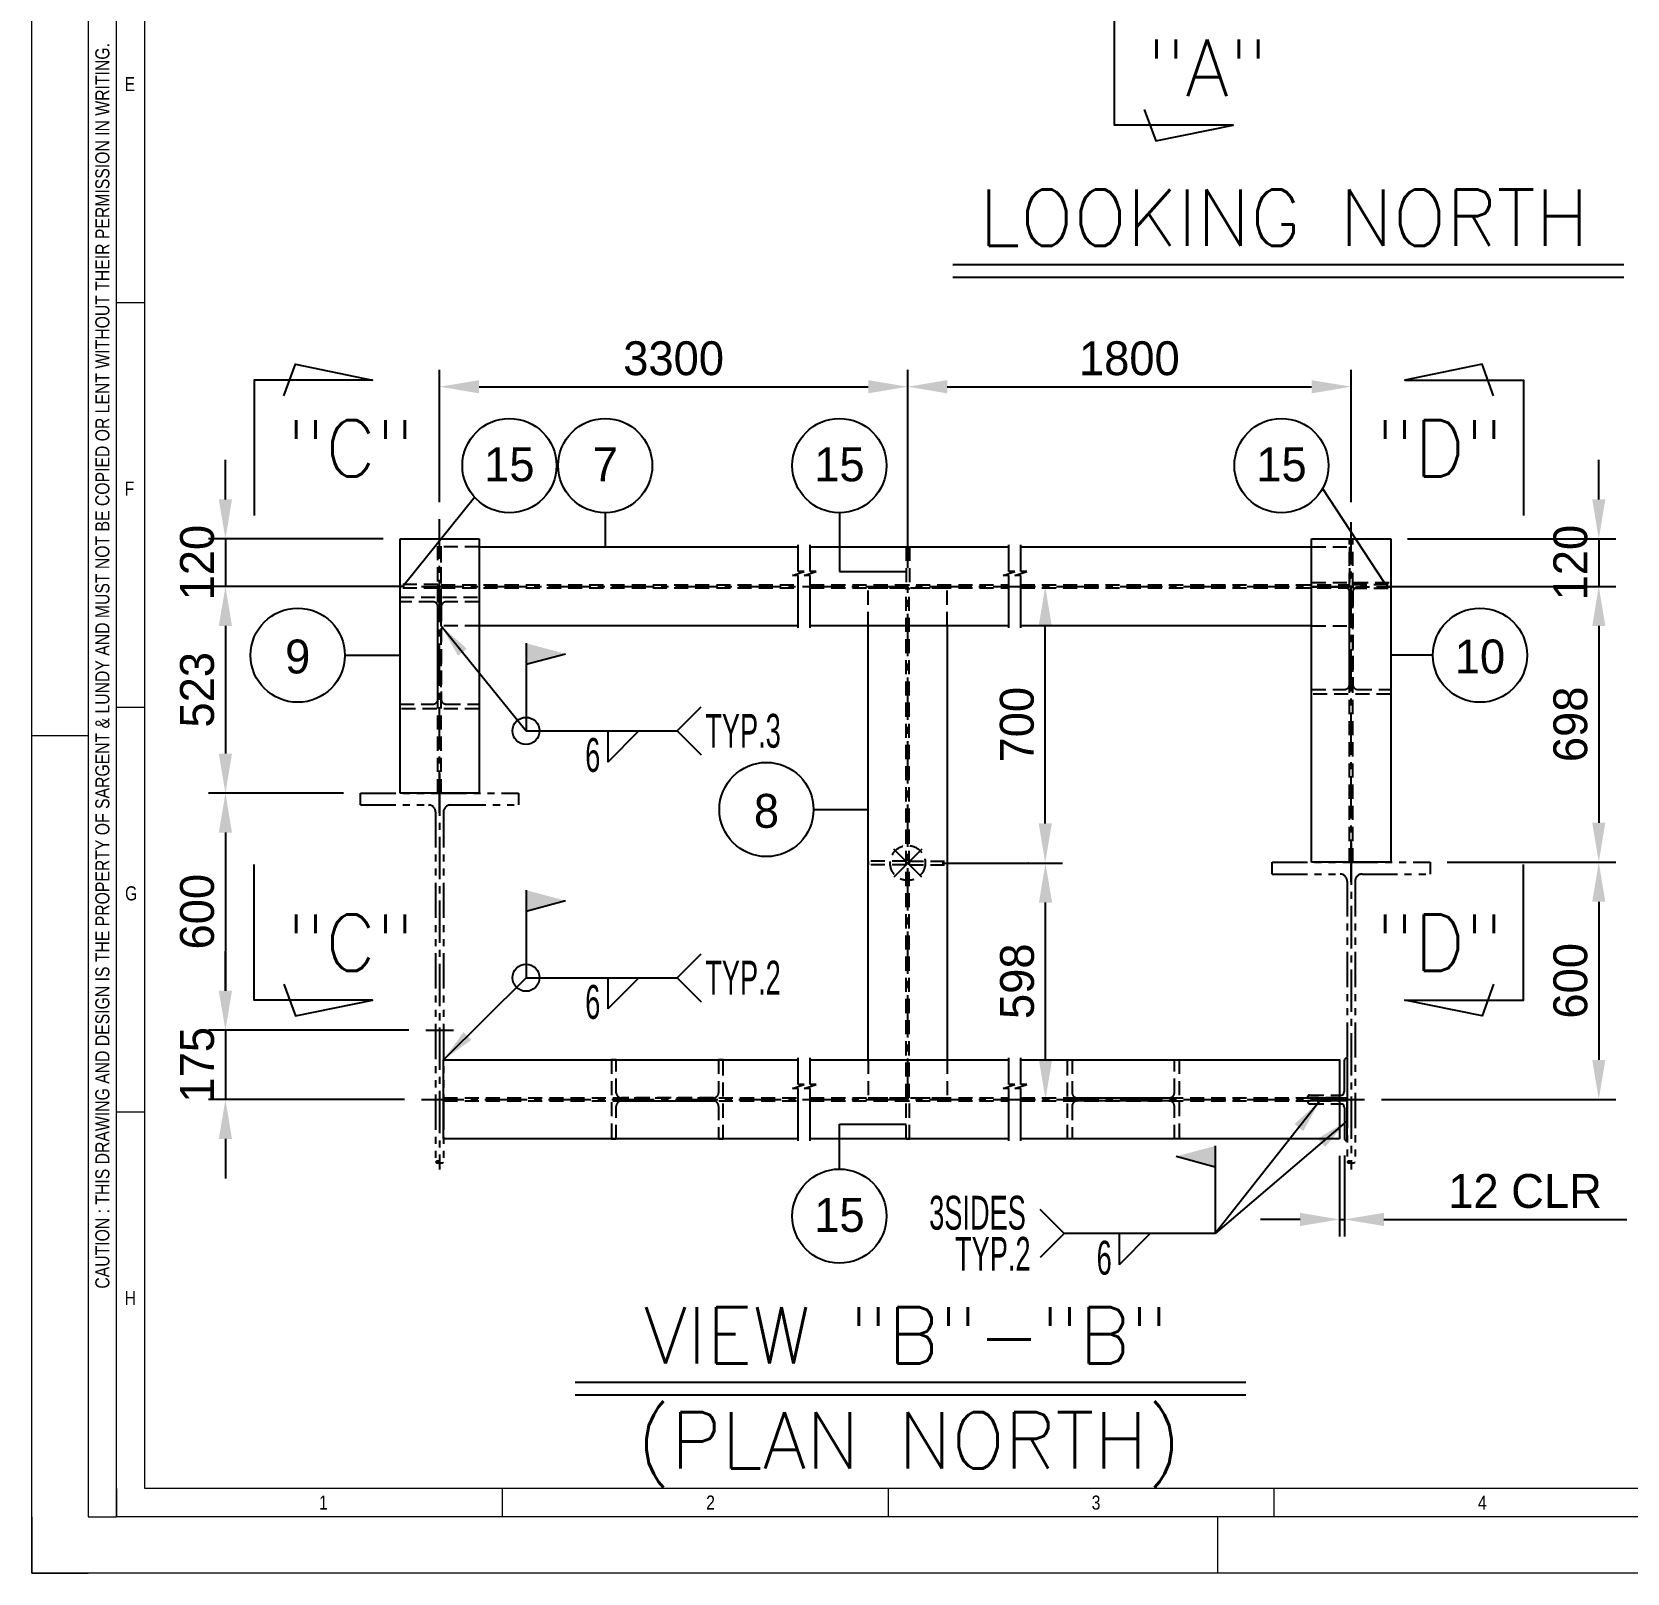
# Model space of a CAD drawing. Header units: millimetres. Extents: x 0 to 4222, y 0 to 2966.
# Drawn here: x 0 to 1413, y 0 to 1365 of the extents above; entities that cross this region are included whole.
import ezdxf
from ezdxf.enums import TextEntityAlignment as Align

# ---------------------------------------------------------------- set-up
doc = ezdxf.new("R2010")
doc.units = ezdxf.units.MM
doc.header["$LTSCALE"] = 50
for name, pattern in [('CENTER2', [1.125, 0.75, -0.125, 0.125, -0.125]), ('HIDDEN', [0.375, 0.25, -0.125]), ('PHANTOM2', [1.25, 0.625, -0.125, 0.125, -0.125, 0.125, -0.125])]:
    doc.linetypes.add(name, pattern=pattern)
for name, color, linetype in [('1. continuous', 3, 'Continuous'), ('2', 2, 'Continuous'), ('2. Hidden', 2, 'HIDDEN'), ('3. phantom', 6, 'PHANTOM2'), ('5. text', 2, 'Continuous'), ('7. center', 1, 'CENTER2'), ('dimension', 7, 'Continuous'), ('text', 2, 'Continuous')]:
    doc.layers.add(name, color=color, linetype=linetype)
for name, color, linetype, lineweight in [('4', 4, 'Continuous', 9), ('G-ANNO-BRDR', 3, 'Continuous', 0), ('G-ANNO-TTLB', 7, 'Continuous', 0)]:
    doc.layers.add(name, color=color, linetype=linetype, lineweight=lineweight)
doc.styles.add('ROMANS', font='romans.shx', dxfattribs={"width": 0.8, "bigfont": 'whgtxt.shx'})
doc.styles.add('Style-Arial', font='ARIAL.TTF')
doc.dimstyles.new('ISO-25', dxfattribs={"dimscale": 10, "dimtxt": 3, "dimasz": 3, "dimexe": 1.5, "dimexo": 1.5, "dimgap": 1, "dimtad": 1, "dimdec": 0, "dimrnd": 0.5, "dimtxsty": 'Standard', "dimcen": 2.5, "dimclrd": 4, "dimclre": 4, "dimclrt": 2, "dimadec": 0, "dimazin": 0, "dimtfac": 1, "dimtdec": 0, "dimtmove": 0, "dimatfit": 3, "dimfxl": 1, "dimarcsym": 0})
doc.dimstyles.get("Standard").update_dxf_attribs({"dimtxt": 0.18, "dimasz": 0.18, "dimexe": 0.18, "dimexo": 0.0625, "dimgap": 0.09, "dimtad": 0, "dimtih": 1, "dimtoh": 1, "dimdec": 4, "dimzin": 0, "dimdsep": 46, "dimtxsty": 'Standard', "dimcen": 0.09, "dimadec": 0, "dimazin": 0, "dimtfac": 1, "dimtdec": 4, "dimtofl": 0, "dimtmove": 0, "dimatfit": 3, "dimfxl": 1, "dimtolj": 1, "dimtzin": 0, "dimarcsym": 0})

# ---------------------------------------------------------------- blocks, each defined once
blk = doc.blocks.new('*D14')
at = {"color": 4, "lineweight": -2, "transparency": 16777216}
for p, q in [((361, 948.3), (361, 1065.6)), ((775.6, 890.2), (775.6, 1065.6)), ((396, 1050.6), (740.6, 1050.6))]:
    blk.add_line(p, q, dxfattribs=at)
at = {"color": 4, "transparency": 16777216}
for points in [[(396, 1056.4), (396, 1044.7), (361, 1050.6)], [(740.6, 1056.4), (740.6, 1044.7), (775.6, 1050.6)]]:
    blk.add_solid(points, dxfattribs=at)
at = {"layer": 'Defpoints', "color": 0, "transparency": 16777216}
for p in [(775.6, 1050.6), (361, 933.3), (775.6, 875.2)]:
    blk.add_point(p, dxfattribs=at)
at = {"color": 2, "transparency": 16777216, "insert": (568.3, 1075.6), "char_height": 30, "attachment_point": 5}
blk.add_mtext('3300', dxfattribs=at)
blk = doc.blocks.new('*D15')
at = {"color": 4, "lineweight": -2, "transparency": 16777216}
for p, q in [((1168.3, 948.3), (1168.3, 1065.6)), ((810.6, 1050.6), (1133.3, 1050.6))]:
    blk.add_line(p, q, dxfattribs=at)
at = {"color": 4, "transparency": 16777216}
for points in [[(810.6, 1056.4), (810.6, 1044.7), (775.6, 1050.6)], [(1133.3, 1056.4), (1133.3, 1044.7), (1168.3, 1050.6)]]:
    blk.add_solid(points, dxfattribs=at)
at = {"layer": 'Defpoints', "color": 0, "transparency": 16777216}
for p in [(775.6, 1050.6), (1168.3, 1050.6), (1168.3, 933.3)]:
    blk.add_point(p, dxfattribs=at)
at = {"color": 2, "transparency": 16777216, "insert": (971.9, 1075.6), "char_height": 30, "attachment_point": 5}
blk.add_mtext('1800', dxfattribs=at)
blk = doc.blocks.new('*D16')
at = {"color": 4, "lineweight": -2, "transparency": 16777216}
for p, q in [((1387.6, 950.8), (1387.6, 985.8)), ((1218.3, 915.8), (1402.6, 915.8)), ((1387.6, 915.8), (1387.6, 873.8)), ((1199.4, 873.8), (1402.6, 873.8)), ((1387.6, 838.8), (1387.6, 803.8))]:
    blk.add_line(p, q, dxfattribs=at)
at = {"color": 4, "transparency": 16777216}
for points in [[(1381.8, 950.8), (1393.4, 950.8), (1387.6, 915.8)], [(1381.8, 838.8), (1393.4, 838.8), (1387.6, 873.8)]]:
    blk.add_solid(points, dxfattribs=at)
at = {"layer": 'Defpoints', "color": 0, "transparency": 16777216}
for p in [(1203.3, 915.8), (1184.4, 873.8), (1387.6, 873.8)]:
    blk.add_point(p, dxfattribs=at)
at = {"color": 2, "transparency": 16777216, "insert": (1362.6, 894.8), "char_height": 30, "attachment_point": 5, "rotation": 90}
blk.add_mtext('120', dxfattribs=at)
blk = doc.blocks.new('*D17')
at = {"color": 4, "lineweight": -2, "transparency": 16777216}
for p, q in [((1387.6, 838.8), (1387.6, 664.5)), ((1253.3, 629.5), (1402.6, 629.5))]:
    blk.add_line(p, q, dxfattribs=at)
at = {"color": 4, "transparency": 16777216}
for points in [[(1381.8, 838.8), (1393.4, 838.8), (1387.6, 873.8)], [(1381.8, 664.5), (1393.4, 664.5), (1387.6, 629.5)]]:
    blk.add_solid(points, dxfattribs=at)
at = {"layer": 'Defpoints', "color": 0, "transparency": 16777216}
for p in [(1387.6, 873.8), (1238.3, 629.5), (1387.6, 629.5)]:
    blk.add_point(p, dxfattribs=at)
at = {"color": 2, "transparency": 16777216, "insert": (1362.6, 751.6), "char_height": 30, "attachment_point": 5, "rotation": 90}
blk.add_mtext('698', dxfattribs=at)
blk = doc.blocks.new('*D18')
at = {"color": 4, "lineweight": -2, "transparency": 16777216}
for p, q in [((1387.6, 594.5), (1387.6, 454.5)), ((1195.2, 419.5), (1402.6, 419.5))]:
    blk.add_line(p, q, dxfattribs=at)
at = {"color": 4, "transparency": 16777216}
for points in [[(1381.8, 594.5), (1393.4, 594.5), (1387.6, 629.5)], [(1381.8, 454.5), (1393.4, 454.5), (1387.6, 419.5)]]:
    blk.add_solid(points, dxfattribs=at)
at = {"layer": 'Defpoints', "color": 0, "transparency": 16777216}
for p in [(1387.6, 629.5), (1180.2, 419.5), (1387.6, 419.5)]:
    blk.add_point(p, dxfattribs=at)
at = {"color": 2, "transparency": 16777216, "insert": (1362.6, 524.5), "char_height": 30, "attachment_point": 5, "rotation": 90}
blk.add_mtext('600', dxfattribs=at)
blk = doc.blocks.new('*D19')
at = {"color": 4, "lineweight": -2, "transparency": 16777216}
for p, q in [((171.4, 950.8), (171.4, 985.8)), ((311, 915.8), (156.4, 915.8)), ((171.4, 915.8), (171.4, 873.8)), ((329.9, 873.8), (156.4, 873.8)), ((171.4, 838.8), (171.4, 803.8))]:
    blk.add_line(p, q, dxfattribs=at)
at = {"color": 4, "transparency": 16777216}
for points in [[(165.5, 950.8), (177.2, 950.8), (171.4, 915.8)], [(165.5, 838.8), (177.2, 838.8), (171.4, 873.8)]]:
    blk.add_solid(points, dxfattribs=at)
at = {"layer": 'Defpoints', "color": 0, "transparency": 16777216}
for p in [(326, 915.8), (171.4, 873.8), (344.9, 873.8)]:
    blk.add_point(p, dxfattribs=at)
at = {"color": 2, "transparency": 16777216, "insert": (146.4, 894.8), "char_height": 30, "attachment_point": 5, "rotation": 90}
blk.add_mtext('120', dxfattribs=at)
blk = doc.blocks.new('*D20')
at = {"color": 4, "lineweight": -2, "transparency": 16777216}
for p, q in [((171.4, 838.8), (171.4, 725.7)), ((276, 690.7), (156.4, 690.7))]:
    blk.add_line(p, q, dxfattribs=at)
at = {"color": 4, "transparency": 16777216}
for points in [[(165.5, 838.8), (177.2, 838.8), (171.4, 873.8)], [(165.5, 725.7), (177.2, 725.7), (171.4, 690.7)]]:
    blk.add_solid(points, dxfattribs=at)
at = {"layer": 'Defpoints', "color": 0, "transparency": 16777216}
for p in [(171.4, 873.8), (171.4, 690.7), (291, 690.7)]:
    blk.add_point(p, dxfattribs=at)
at = {"color": 2, "transparency": 16777216, "insert": (146.4, 782.2), "char_height": 30, "attachment_point": 5, "rotation": 90}
blk.add_mtext('523', dxfattribs=at)
blk = doc.blocks.new('*D21')
at = {"color": 4, "lineweight": -2, "transparency": 16777216}
for p, q in [((171.4, 655.7), (171.4, 515.7)), ((333.8, 480.7), (156.4, 480.7))]:
    blk.add_line(p, q, dxfattribs=at)
at = {"color": 4, "transparency": 16777216}
for points in [[(165.5, 655.7), (177.2, 655.7), (171.4, 690.7)], [(165.5, 515.7), (177.2, 515.7), (171.4, 480.7)]]:
    blk.add_solid(points, dxfattribs=at)
at = {"layer": 'Defpoints', "color": 0, "transparency": 16777216}
for p in [(171.4, 690.7), (171.4, 480.7), (348.8, 480.7)]:
    blk.add_point(p, dxfattribs=at)
at = {"color": 2, "transparency": 16777216, "insert": (146.4, 585.7), "char_height": 30, "attachment_point": 5, "rotation": 90}
blk.add_mtext('600', dxfattribs=at)
blk = doc.blocks.new('*D22')
at = {"color": 4, "lineweight": -2, "transparency": 16777216}
for p, q in [((171.4, 515.7), (171.4, 550.7)), ((171.4, 480.7), (171.4, 419.5)), ((329.9, 419.5), (156.4, 419.5)), ((171.4, 384.5), (171.4, 349.5))]:
    blk.add_line(p, q, dxfattribs=at)
at = {"color": 4, "transparency": 16777216}
for points in [[(165.5, 515.7), (177.2, 515.7), (171.4, 480.7)], [(165.5, 384.5), (177.2, 384.5), (171.4, 419.5)]]:
    blk.add_solid(points, dxfattribs=at)
at = {"layer": 'Defpoints', "color": 0, "transparency": 16777216}
for p in [(171.4, 480.7), (171.4, 419.5), (344.9, 419.5)]:
    blk.add_point(p, dxfattribs=at)
at = {"color": 2, "transparency": 16777216, "insert": (146.4, 450.1), "char_height": 30, "attachment_point": 5, "rotation": 90}
blk.add_mtext('175', dxfattribs=at)
blk = doc.blocks.new('*D23')
at = {"color": 4, "lineweight": -2, "transparency": 16777216}
for p, q in [((806.2, 628.8), (912.6, 628.8)), ((897.6, 454.5), (897.6, 593.8))]:
    blk.add_line(p, q, dxfattribs=at)
at = {"color": 4, "transparency": 16777216}
for points in [[(891.8, 593.8), (903.5, 593.8), (897.6, 628.8)], [(891.8, 454.5), (903.5, 454.5), (897.6, 419.5)]]:
    blk.add_solid(points, dxfattribs=at)
at = {"layer": 'Defpoints', "color": 0, "transparency": 16777216}
for p in [(791.2, 628.8, -1.9), (897.6, 628.8), (897.6, 419.5)]:
    blk.add_point(p, dxfattribs=at)
at = {"color": 2, "transparency": 16777216, "insert": (872.6, 524.1), "char_height": 30, "attachment_point": 5, "rotation": 90}
blk.add_mtext('598', dxfattribs=at)
blk = doc.blocks.new('*D24')
at = {"color": 4, "lineweight": -2, "transparency": 16777216}
for p, q in [((897.4, 663.8), (897.4, 838.8)), ((882.6, 628.8), (882.4, 628.8))]:
    blk.add_line(p, q, dxfattribs=at)
at = {"color": 4, "transparency": 16777216}
for points in [[(891.6, 838.8), (903.2, 838.8), (897.4, 873.8)], [(891.6, 663.8), (903.2, 663.8), (897.4, 628.8)]]:
    blk.add_solid(points, dxfattribs=at)
at = {"layer": 'Defpoints', "color": 0, "transparency": 16777216}
for p in [(897.4, 873.8), (897.4, 873.8), (897.6, 628.8)]:
    blk.add_point(p, dxfattribs=at)
at = {"color": 2, "transparency": 16777216, "insert": (872.4, 751.3), "char_height": 30, "attachment_point": 5, "rotation": 90}
blk.add_mtext('700', dxfattribs=at)
blk = doc.blocks.new('*D25')
at = {"color": 4, "lineweight": -2, "transparency": 16777216}
for p, q in [((1158.1, 369.5), (1158.1, 298.2)), ((1162.3, 369.8), (1162.3, 298.2)), ((1123.1, 313.2), (1088.1, 313.2)), ((1158.1, 313.2), (1162.3, 313.2)), ((1197.3, 313.2), (1412.3, 313.2))]:
    blk.add_line(p, q, dxfattribs=at)
at = {"color": 4, "transparency": 16777216}
for points in [[(1123.1, 319), (1123.1, 307.3), (1158.1, 313.2)], [(1197.3, 319), (1197.3, 307.3), (1162.3, 313.2)]]:
    blk.add_solid(points, dxfattribs=at)
at = {"layer": 'Defpoints', "color": 0, "transparency": 16777216}
for p in [(1158.1, 384.5), (1162.3, 384.8), (1158.1, 313.2)]:
    blk.add_point(p, dxfattribs=at)
at = {"color": 2, "transparency": 16777216, "insert": (1322.3, 338.2), "char_height": 30, "attachment_point": 5}
blk.add_mtext('12 CLR', dxfattribs=at)

msp = doc.modelspace()

# ---------------------------------------------------------------- linework, layer by layer
for p, q in [((392.1, 952.6), (329.9, 875.3)), ((1143, 960.4), (1197.4, 877.3)), ((507.7, 939), (507.7, 908.8)), ((715.1, 939), (715.1, 887)), ((715.1, 887), (774.1, 887)), ((277.1, 812.8), (326, 812.8)), ((1240.7, 812.8), (1203.3, 812.8)), ((692.2, 676.2), (740.6, 676.2)), ((715.1, 357.8), (715.1, 397.6)), ((715.1, 397.6), (774.1, 397.6))]:
    msp.add_line(p, q)
at = {"layer": '1. continuous'}
for p, q in [((326, 690.7), (326, 915.8)), ((326, 915.8), (396, 915.8)), ((396, 915.8), (396, 690.7)), ((1133.3, 629.5), (1133.3, 915.8)), ((1133.3, 915.8), (1203.3, 915.8)), ((1203.3, 915.8), (1203.3, 629.5)), ((740.6, 454.5), (740.6, 838.8)), ((810.6, 838.8), (810.6, 454.5)), ((396, 690.7), (326, 690.7)), ((1203.3, 629.5), (1133.3, 629.5)), ((1162.3, 426.8), (1162.3, 454.1)), ((1164.1, 455.9), (1164.8, 455.9)), ((1164.8, 455.9), (1164.8, 420.9)), ((1158.1, 423.3), (1160.6, 423.3)), ((1158.1, 420.9), (1164.8, 420.9)), ((1164.8, 418.1), (1158.1, 418.1)), ((1158.1, 415.6), (1160.6, 415.6)), ((1162.3, 412.1), (1162.3, 384.8)), ((1164.8, 383.1), (1164.8, 418.1)), ((1164.1, 383.1), (1164.8, 383.1))]:
    msp.add_line(p, q, dxfattribs=at)
for points in [[(396, 908.8), (678.7, 908.8)], [(689.2, 908.8), (865.2, 908.8)], [(875.7, 908.8), (1133.3, 908.8)], [(678.7, 838.8), (396, 838.8)], [(865.2, 838.8), (689.2, 838.8)], [(1133.3, 838.8), (875.7, 838.8)], [(364.5, 384.5), (364.5, 454.5)], [(364.5, 454.5), (678.7, 454.5)], [(689.2, 454.5), (865.2, 454.5)], [(875.7, 454.5), (1158.1, 454.5)], [(1158.1, 454.5), (1158.1, 454.5), (1158.1, 384.5)], [(678.7, 384.5), (364.5, 384.5)], [(865.2, 384.5), (689.2, 384.5)], [(1158.1, 384.5), (875.7, 384.5)]]:
    msp.add_lwpolyline(points, dxfattribs=at)
for centre, radius, start, end in [((1164.1, 454.1), 1.75, 90, 180), ((1156.9, 427.3), 5.41, 312.2289, 354.641), ((1156.9, 411.6), 5.41, 5.359, 47.7711), ((1164.1, 384.8), 1.75, 180, 270)]:
    msp.add_arc(centre, radius, start, end, dxfattribs=at)
at = {"layer": '2'}
for p, q in [((678.7, 886.9), (678.7, 910.5)), ((689.2, 886.9), (689.2, 910.5)), ((865.2, 886.9), (865.2, 910.5)), ((875.7, 886.9), (875.7, 910.5)), ((673.5, 883.4), (684, 886.9)), ((678.7, 883.4), (673.5, 883.4)), ((684, 886.9), (678.7, 886.9)), ((678.7, 837), (678.7, 883.4)), ((684, 883.4), (694.5, 886.9)), ((689.2, 883.4), (684, 883.4)), ((694.5, 886.9), (689.2, 886.9)), ((689.2, 837), (689.2, 883.4)), ((860, 883.4), (870.5, 886.9)), ((865.2, 883.4), (860, 883.4)), ((870.5, 886.9), (865.2, 886.9)), ((865.2, 837), (865.2, 883.4)), ((870.5, 883.4), (881, 886.9)), ((875.7, 883.4), (870.5, 883.4)), ((881, 886.9), (875.7, 886.9)), ((875.7, 837), (875.7, 883.4)), ((678.7, 432.6), (678.7, 456.2)), ((689.2, 432.6), (689.2, 456.2)), ((865.2, 432.6), (865.2, 456.2)), ((875.7, 432.6), (875.7, 456.2)), ((673.5, 429.1), (684, 432.6)), ((678.7, 429.1), (673.5, 429.1)), ((684, 432.6), (678.7, 432.6)), ((678.7, 382.7), (678.7, 429.1)), ((684, 429.1), (694.5, 432.6)), ((689.2, 429.1), (684, 429.1)), ((694.5, 432.6), (689.2, 432.6)), ((689.2, 382.7), (689.2, 429.1)), ((860, 429.1), (870.5, 432.6)), ((865.2, 429.1), (860, 429.1)), ((870.5, 432.6), (865.2, 432.6)), ((865.2, 382.7), (865.2, 429.1)), ((870.5, 429.1), (881, 432.6)), ((875.7, 429.1), (870.5, 429.1)), ((881, 432.6), (875.7, 432.6)), ((875.7, 382.7), (875.7, 429.1))]:
    msp.add_line(p, q, dxfattribs=at)
at = {"layer": '2. Hidden'}
for p, q in [((359.6, 690.7), (359.6, 915.8)), ((362.4, 690.7), (362.4, 915.8)), ((396, 908.8), (362.4, 908.8)), ((774.1, 908.8), (774.1, 875.2)), ((774.1, 908.8), (777.2, 908.8)), ((777.2, 908.8), (777.2, 875.2)), ((1133.3, 908.8), (1166.9, 908.8)), ((1166.9, 629.5), (1166.9, 915.8)), ((1169.7, 629.5), (1169.7, 915.8)), ((359.6, 875.3), (326, 875.3)), ((326, 875.3), (326, 872.2)), ((359.6, 872.2), (326, 872.2)), ((359.6, 875.3), (359.6, 872.2)), ((362.4, 875.2), (678.7, 875.2)), ((362.4, 872.4), (678.7, 872.4)), ((689.2, 875.2), (865.2, 875.2)), ((689.2, 872.4), (865.2, 872.4)), ((740.6, 872.4), (810.6, 872.4)), ((740.6, 838.8), (740.6, 872.4)), ((774.1, 875.2), (777.2, 875.2)), ((774.2, 420.9), (774.2, 872.4)), ((777, 420.9), (777, 872.4)), ((810.6, 838.8), (810.6, 872.4)), ((875.7, 875.2), (1166.9, 875.2)), ((875.7, 872.4), (1166.9, 872.4)), ((1169.7, 875.3), (1203.3, 875.3)), ((1169.7, 875.3), (1169.7, 872.2)), ((1169.7, 872.2), (1203.3, 872.2)), ((1203.3, 875.3), (1203.3, 872.2)), ((396, 838.8), (362.4, 838.8)), ((1133.3, 838.8), (1166.9, 838.8)), ((774.2, 630.3), (740.6, 630.3)), ((740.6, 630.3), (740.6, 627.2)), ((774.2, 627.2), (740.6, 627.2)), ((774.2, 630.3), (774.2, 627.2)), ((777, 630.3), (810.6, 630.3)), ((777, 630.3), (777, 627.2)), ((777, 627.2), (810.6, 627.2)), ((810.6, 630.3), (810.6, 627.2)), ((740.6, 454.5), (740.6, 420.9)), ((810.6, 454.5), (810.6, 420.9)), ((364.5, 420.9), (678.7, 420.9)), ((364.5, 418.1), (678.7, 418.1)), ((689.2, 420.9), (865.2, 420.9)), ((689.2, 418.1), (865.2, 418.1)), ((740.6, 420.9), (810.6, 420.9)), ((774.1, 384.5), (774.1, 418.1)), ((774.1, 418.1), (777.2, 418.1)), ((777.2, 384.5), (777.2, 418.1)), ((875.7, 420.9), (1158.1, 420.9)), ((875.7, 418.1), (1158.1, 418.1)), ((1129.8, 420.9), (1129.8, 421.6)), ((1158.1, 420.9), (1129.8, 420.9)), ((1129.8, 418.1), (1129.8, 417.4)), ((1158.1, 418.1), (1129.8, 418.1)), ((1131.5, 423.3), (1158.1, 423.3)), ((1131.5, 415.6), (1158.1, 415.6)), ((774.1, 384.5), (777.2, 384.5))]:
    msp.add_line(p, q, dxfattribs=at)
for points in [[(362.4, 838.8), (362.4, 908.8)], [(1166.9, 908.8), (1166.9, 908.8), (1166.9, 838.8)]]:
    msp.add_lwpolyline(points, dxfattribs=at)
for points in [[(1133.3, 877.3), (1203.3, 877.3), (1203.3, 873.1), (1174.2, 873.1, 0.414214), (1169.7, 868.5), (1169.7, 787, 0.414214), (1174.2, 782.5), (1203.3, 782.5), (1203.3, 778.3), (1133.3, 778.3), (1133.3, 782.5), (1162.3, 782.5, 0.414214), (1166.9, 787), (1166.9, 868.5, 0.414214), (1162.3, 873.1), (1133.3, 873.1)], [(326, 864.3), (396, 864.3), (396, 860.1), (367, 860.1, 0.414214), (362.4, 855.6), (362.4, 774.1, 0.414214), (367, 769.5), (396, 769.5), (396, 765.3), (326, 765.3), (326, 769.5), (355.1, 769.5, 0.414214), (359.6, 774.1), (359.6, 855.6, 0.414214), (355.1, 860.1), (326, 860.1)], [(612.3, 384.5), (612.3, 454.5), (608.1, 454.5), (608.1, 425.4, -0.414214), (603.6, 420.9), (522.1, 420.9, -0.414214), (517.5, 425.4), (517.5, 454.5), (513.3, 454.5), (513.3, 384.5), (517.5, 384.5), (517.5, 413.5, -0.414214), (522.1, 418.1), (603.6, 418.1, -0.414214), (608.1, 413.5), (608.1, 384.5)], [(917, 384.5), (917, 454.5), (921.2, 454.5), (921.2, 425.4, 0.414214), (925.7, 420.9), (1007.2, 420.9, 0.414214), (1011.8, 425.4), (1011.8, 454.5), (1016, 454.5), (1016, 384.5), (1011.8, 384.5), (1011.8, 413.5, 0.414214), (1007.2, 418.1), (925.7, 418.1, 0.414214), (921.2, 413.5), (921.2, 384.5)]]:
    msp.add_lwpolyline(points, format="xyb", close=True, dxfattribs=at)
msp.add_circle((775.6, 628.8, -1.9), 15.5, dxfattribs=at)
for centre, start, end in [((1131.5, 421.6), 90, 180), ((1131.5, 417.4), 180, 270)]:
    msp.add_arc(centre, 1.75, start, end, dxfattribs=at)
at = {"layer": '3. phantom'}
for p, q in [((291, 680.2), (291, 690.7)), ((291, 690.7), (431, 690.7)), ((291, 680.2), (351.2, 680.2)), ((370.8, 680.2), (431, 680.2)), ((431, 690.7), (431, 680.2)), ((357.5, 673.9), (357.5, 364)), ((364.5, 673.9), (364.5, 364)), ((1098.3, 619), (1098.3, 629.5)), ((1098.3, 629.5), (1238.3, 629.5)), ((1238.3, 629.5), (1238.3, 619)), ((1098.3, 619), (1158.5, 619)), ((1164.8, 612.7), (1164.8, 364)), ((1171.8, 612.7), (1171.8, 364)), ((1178.1, 619), (1238.3, 619))]:
    msp.add_line(p, q, dxfattribs=at)
for centre, radius, start, end in [((351.2, 673.9), 6.3, 0, 90), ((370.8, 673.9), 6.3, 90, 180), ((1158.5, 612.7), 6.3, 0, 90), ((1178.1, 612.7), 6.3, 90, 180), ((359.3, 362.2), 2.54, 46.3972, 133.6028), ((359.3, 365.8), 2.54, 226.3972, 313.6028), ((362.8, 365.8), 2.54, 226.3972, 313.6028), ((1166.5, 362.2), 2.54, 46.3972, 133.6028), ((1166.5, 365.8), 2.54, 226.3972, 313.6028), ((1170, 365.8), 2.54, 226.3972, 313.6028)]:
    msp.add_arc(centre, radius, start, end, dxfattribs=at)
at = {"layer": '5. text'}
for p, q in [((815.7, 1158.7), (1409.7, 1158.7)), ((815.7, 1147.6), (1409.7, 1147.6)), ((481.1, 169), (1075.1, 169)), ((481.1, 157.9), (1075.1, 157.9))]:
    msp.add_line(p, q, dxfattribs=at)
at = {"layer": '5. text', "color": 4}
for points in [[(985, 1296.2), (995.2, 1268.2), (1063.7, 1282.2), (958.7, 1282.2), (958.7, 1402.2)], [(223.1, 1042.5), (233.3, 1070.5), (301.7, 1056.5), (196.7, 1056.5), (196.7, 936.5)], [(1294.4, 1042.5), (1284.2, 1070.5), (1215.8, 1056.5), (1320.8, 1056.5), (1320.8, 936.5)], [(223.1, 521.4), (233.3, 493.4), (301.7, 507.4), (196.7, 507.4), (196.7, 627.4)], [(1294.4, 521.4), (1284.2, 493.4), (1215.8, 507.4), (1320.8, 507.4), (1320.8, 627.4)]]:
    msp.add_lwpolyline(points, dxfattribs=at)
at = {"layer": '5. text', "color": 7}
for centre in [(422.9, 980.7), (507.7, 980.7), (715.1, 980.7), (1106.6, 980.7), (235.4, 812.8), (1282.4, 812.8), (650.5, 676.2), (715.1, 316.1)]:
    msp.add_circle(centre, 41.7, dxfattribs=at)
at = {"layer": '7. center'}
for p, q in [((361, 673.2), (361, 933.3)), ((1168.3, 612), (1168.3, 933.3)), ((344.9, 873.8), (1184.4, 873.8)), ((775.6, 418.1), (775.6, 875.2)), ((361, 708.2), (361, 357.3)), ((788, 641.1), (763.3, 616.4)), ((788, 616.4), (763.3, 641.1)), ((1168.3, 647), (1168.3, 357.3)), ((348.8, 480.7), (373.3, 480.7)), ((344.9, 419.5), (1180.2, 419.5)), ((1151.8, 419.5), (1176.3, 419.5))]:
    msp.add_line(p, q, dxfattribs=at)
at = {"layer": 'dimension', "color": 2}
for p, q in [((437.6, 823.4), (437.6, 745.8)), ((437.6, 804.8), (472.4, 814.1)), ((571.4, 745.8), (592.7, 767)), ((437.6, 745.8), (571.4, 745.8)), ((510, 745.8), (510, 718.2)), ((537.6, 745.8), (510, 718.2)), ((571.4, 745.8), (592.7, 724.6)), ((437.6, 604.8), (437.6, 527.2)), ((437.6, 586.2), (472.4, 595.5)), ((571.4, 527.2), (592.7, 548.4)), ((437.6, 527.2), (571.4, 527.2)), ((510, 527.2), (510, 499.6)), ((537.6, 527.2), (510, 499.6)), ((571.4, 527.2), (592.7, 506)), ((1048, 359.6), (1013.3, 369)), ((1048, 378.3), (1048, 300.6)), ((914.2, 300.6), (893, 321.9)), ((914.2, 300.6), (893, 279.4)), ((1048, 300.6), (914.2, 300.6)), ((962.9, 300.6), (962.9, 273.1)), ((990.4, 300.6), (962.9, 273.1))]:
    msp.add_line(p, q, dxfattribs=at)
for centre in [(437.6, 745.8), (437.6, 527.2)]:
    msp.add_circle(centre, 12, dxfattribs=at)
for points in [[(472.4, 814.1), (437.6, 804.8), (472.4, 814.1), (437.6, 823.4)], [(472.4, 595.5), (437.6, 586.2), (472.4, 595.5), (437.6, 604.8)], [(1013.3, 369), (1048, 359.6), (1013.3, 369), (1048, 378.3)]]:
    msp.add_solid(points, dxfattribs=at)
at = {"layer": 'G-ANNO-BRDR', "color": 3, "lineweight": 13, "ltscale": 0.172512}
for p, q in [((0, 0), (0, 2966.5)), ((4200, 0), (0, 0))]:
    msp.add_line(p, q, dxfattribs=at)
at = {"layer": 'G-ANNO-TTLB', "color": 7, "lineweight": 13, "ltscale": 0.172512}
for p, q in [((74.9, 49.9), (74.9, 2916.5)), ((99.9, 74.9), (99.9, 2891.6)), ((99.9, 1124.9), (74.9, 1124.9)), ((99.9, 766.6), (74.9, 766.6)), ((0, 741.6), (49.9, 741.6)), ((99.9, 408.3), (74.9, 408.3)), ((74.9, 74.9), (74.9, 49.9)), ((4150.1, 74.9), (99.9, 74.9)), ((416.6, 74.9), (416.6, 49.9)), ((758.3, 74.9), (758.3, 49.9)), ((1099.9, 74.9), (1099.9, 49.9)), ((0, 49.9), (0, 0)), ((99.9, 49.9), (74.9, 49.9)), ((4175, 49.9), (74.9, 49.9)), ((1050, 49.9), (1050, 0)), ((0, 0), (49.9, 0))]:
    msp.add_line(p, q, dxfattribs=at)
at = {"layer": 'G-ANNO-TTLB', "color": 7, "lineweight": 13}
for p, q in [((49.9, 1572.9), (49.9, 49.9)), ((74.9, 49.9), (74.9, 1572.9)), ((49.9, 49.9), (74.9, 49.9))]:
    msp.add_line(p, q, dxfattribs=at)

# ---------------------------------------------------------------- texts
at = {"layer": '4', "color": 7, "style": 'Style-Arial', "width": 0.8}
for s, p in [('E', (82.1, 1312.4)), ('F', (82.1, 954.1)), ('G', (82.5, 595.7)), ('H', (82.1, 237.4)), ('1', (254.3, 56.2)), ('2', (597.1, 56.2)), ('3', (938.5, 56.2)), ('4', (1280.6, 56.2))]:
    msp.add_text(s, height=12.5, dxfattribs=at).set_placement(p)
at = {"layer": '5. text', "style": 'ROMANS'}
for s, p in [('"A"', (987.3, 1308)), ('"C"', (225.4, 971.1)), ('"D"', (1189.8, 971.1)), ('"C"', (225.4, 533.3)), ('"D"', (1189.8, 533.3))]:
    msp.add_text(s, height=50, dxfattribs=at).set_placement(p)
for s, p in [('LOOKING NORTH', (1108.8, 1175.3)), ('VIEW "B"-"B"', (774.2, 185.5)), ('(PLAN NORTH)', (776.8, 92.6))]:
    msp.add_text(s, height=50, dxfattribs=at).set_placement(p, align=Align.CENTER)
at = {"layer": 'dimension', "color": 4, "width": 0.6}
for s, p in [('TYP.3', (596.3, 730.9)), ('TYP.2', (596.3, 512.3)), ('3SIDES', (794.6, 304.1)), ('TYP.2', (817.5, 267.7))]:
    msp.add_text(s, height=30, dxfattribs=at).set_placement(p)
for p in [(496.7, 709.5), (496.7, 490.8), (949.6, 264.3)]:
    msp.add_text('6', height=30, dxfattribs=at).set_placement(p, align=Align.CENTER)
at = {"layer": 'G-ANNO-TTLB', "color": 7, "lineweight": 13, "style": 'Style-Arial', "width": 0.8}
msp.add_text('CAUTION : THIS DRAWING AND DESIGN IS THE PROPERTY OF SARGENT & LUNDY AND MUST NOT BE COPIED OR LENT WITHOUT THEIR PERMISSION IN WRITING.', height=12.4851, rotation=90, dxfattribs=at).set_placement((62.4, 803.4), align=Align.MIDDLE_CENTER)
at = {"layer": 'text', "color": 2}
for s, p in [('15', (422.8, 966.8)), ('7', (507.7, 966.8)), ('15', (715.1, 966.8)), ('15', (1106.6, 966.8)), ('9', (235.4, 796.7)), ('10', (1282.4, 796.7)), ('8', (650.5, 660)), ('15', (715.1, 302.2))]:
    msp.add_text(s, height=30, dxfattribs=at).set_placement(p, align=Align.CENTER)

# ---------------------------------------------------------------- dimensions: what is measured, and where the dimension line sits
for base, p1, p2, text, picture, middle in [((775.6, 1050.6), (361, 933.3), (775.6, 875.2), '3300', '*D14', (568.3, 1075.6)), ((1168.3, 1050.6), (775.6, 1050.6), (1168.3, 933.3), '1800', '*D15', (971.9, 1075.6))]:
    dim = msp.add_linear_dim(base=base, p1=p1, p2=p2, text=text, dimstyle='Standard', override={"dimscale": 10, "dimtxt": 3, "dimasz": 3.5, "dimexe": 1.5, "dimexo": 1.5, "dimgap": 1, "dimtad": 1, "dimtih": 0, "dimtoh": 0, "dimdec": 0, "dimrnd": 0.5, "dimzin": 8, "dimdsep": 44, "dimcen": 2.5, "dimclrd": 4, "dimclre": 4, "dimclrt": 2, "dimtdec": 0, "dimtofl": 1, "dimtolj": 0, "dimtzin": 8})
    dim.commit()
    dim.dimension.update_dxf_attribs({"geometry": picture, "text_midpoint": middle})
for base, p1, p2, text, picture, middle in [((171.4, 873.8), (326, 915.8), (344.9, 873.8), '120', '*D19', (171.4, 894.8)), ((1387.6, 873.8), (1203.3, 915.8), (1184.4, 873.8), '120', '*D16', (1387.6, 894.8)), ((171.4, 419.5), (171.4, 480.7), (344.9, 419.5), '175', '*D22', (171.4, 450.1))]:
    dim = msp.add_linear_dim(base=base, p1=p1, p2=p2, angle=90, text=text, dimstyle='Standard', override={"dimscale": 10, "dimtxt": 3, "dimasz": 3.5, "dimexe": 1.5, "dimexo": 1.5, "dimgap": 1, "dimtad": 1, "dimtih": 0, "dimtoh": 0, "dimdec": 0, "dimrnd": 0.5, "dimzin": 8, "dimdsep": 44, "dimcen": 2.5, "dimclrd": 4, "dimclre": 4, "dimclrt": 2, "dimtdec": 0, "dimtofl": 1, "dimtolj": 0, "dimtzin": 8})
    dim.commit()
    dim.dimension.update_dxf_attribs({"geometry": picture, "text_midpoint": middle, "dimtype": 160})
for base, p1, p2, text, picture, middle in [((171.4, 690.7), (171.4, 873.8), (291, 690.7), '523', '*D20', (146.4, 782.2)), ((897.4, 873.8), (897.6, 628.8), (897.4, 873.8), '700', '*D24', (872.4, 751.3)), ((1387.6, 629.5), (1387.6, 873.8), (1238.3, 629.5), '698', '*D17', (1362.6, 751.6)), ((171.4, 480.7), (171.4, 690.7), (348.8, 480.7), '600', '*D21', (146.4, 585.7)), ((897.6, 628.8), (897.6, 419.5), (791.2, 628.8, -1.9), '598', '*D23', (872.6, 524.1)), ((1387.6, 419.5), (1387.6, 629.5), (1180.2, 419.5), '600', '*D18', (1362.6, 524.5))]:
    dim = msp.add_linear_dim(base=base, p1=p1, p2=p2, angle=90, text=text, dimstyle='Standard', override={"dimscale": 10, "dimtxt": 3, "dimasz": 3.5, "dimexe": 1.5, "dimexo": 1.5, "dimgap": 1, "dimtad": 1, "dimtih": 0, "dimtoh": 0, "dimdec": 0, "dimrnd": 0.5, "dimzin": 8, "dimdsep": 44, "dimcen": 2.5, "dimclrd": 4, "dimclre": 4, "dimclrt": 2, "dimtdec": 0, "dimtofl": 1, "dimtolj": 0, "dimtzin": 8})
    dim.commit()
    dim.dimension.update_dxf_attribs({"geometry": picture, "text_midpoint": middle})
dim = msp.add_linear_dim(base=(1158.1, 313.2), p1=(1162.3, 384.8), p2=(1158.1, 384.5), text='12 CLR', dimstyle='Standard', override={"dimscale": 10, "dimtxt": 3, "dimasz": 3.5, "dimexe": 1.5, "dimexo": 1.5, "dimgap": 1, "dimtad": 1, "dimtih": 0, "dimtoh": 0, "dimdec": 0, "dimrnd": 0.5, "dimzin": 8, "dimdsep": 44, "dimcen": 2.5, "dimclrd": 4, "dimclre": 4, "dimclrt": 2, "dimtdec": 0, "dimtofl": 1, "dimtolj": 0, "dimtzin": 8})
dim.commit()
dim.dimension.update_dxf_attribs({"geometry": '*D25', "text_midpoint": (1322.3, 313.2), "dimtype": 160})

# ---------------------------------------------------------------- leaders
at = {"layer": '5. text'}
for points in [[(362.4, 838.8), (437.6, 745.8)], [(364.5, 454.5), (437.6, 527.2)], [(1140.6, 418.1), (1048, 300.6)], [(1164.8, 400.6), (1048, 300.6)]]:
    msp.add_leader(points, dimstyle='ISO-25', override={"dimgap": 1, "dimtad": 0, "dimclrd": 2}, dxfattribs=at)

doc.saveas('drawing.dxf')
